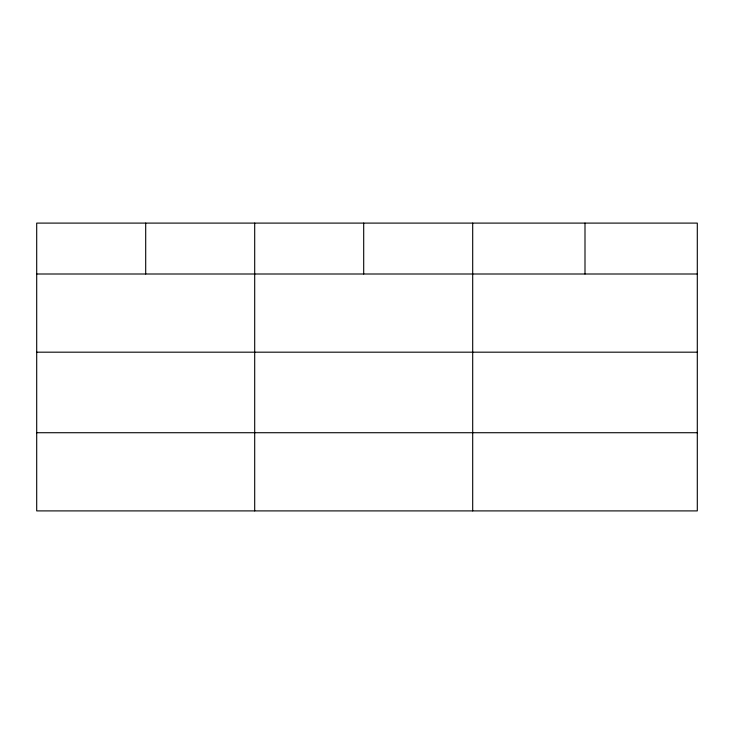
<?xml version="1.0" encoding="UTF-8"?>
<svg xmlns="http://www.w3.org/2000/svg" width="734" height="734" viewBox="0 0 734 734"><rect width="100%" height="100%" fill="white"/><g stroke="black" fill="none" stroke-linecap="round" stroke-linejoin="round"><path stroke-width="1.1" d="M697.3 352.182L697.3 223.099L36.7 223.099L36.7 510.901L697.3 510.901L697.3 352.182L36.7 352.182M36.7 274.002L697.3 274.002M36.7 432.721L697.3 432.721M584.998 223.099L584.998 274.002M472.696 223.099L472.696 510.901M363.697 223.099L363.697 274.002M254.698 223.099L254.698 510.901M145.699 223.099L145.699 274.002"/></g></svg>
